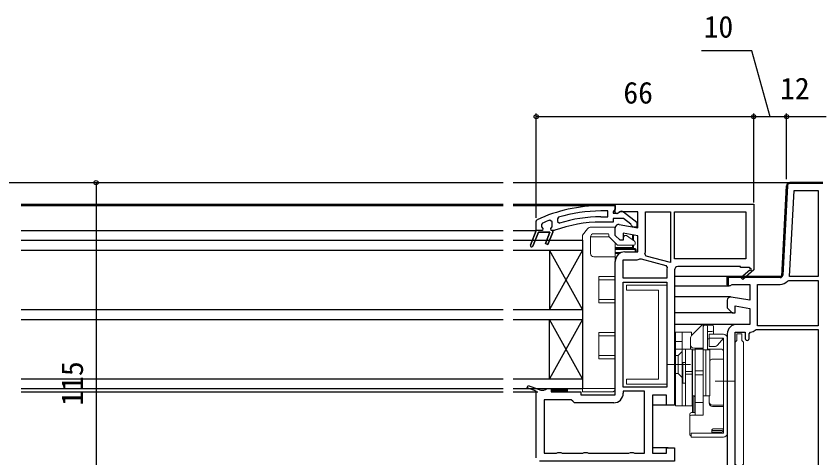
# Model space of a CAD drawing. Units: millimetres, scale not verified. Extents: x -525 to 525, y -783 to 778.
# Drawn here: x -70.9 to 174, y -356.2 to -222.2 of the extents above; entities that cross this region are included whole.
import ezdxf
from ezdxf.enums import TextEntityAlignment as Align

# ---------------------------------------------------------------- set-up
doc = ezdxf.new("R2010")
doc.units = ezdxf.units.MM
doc.header["$LTSCALE"] = 4
for name, color, linetype in [('0-3_YKK_11', 7, 'Continuous'), ('0-4_YKK_12', 2, 'Continuous'), ('0-7_YKK_D', 6, 'Continuous')]:
    doc.layers.add(name, color=color, linetype=linetype)
doc.layers.add('0-5_YKK_13', color=4, linetype='Continuous', lineweight=18)
doc.styles.add('ＭＳ ゴシック', font='')
doc.styles.get('ＭＳ ゴシック').set_extended_font_data('MS Gothic')

msp = doc.modelspace()

# ---------------------------------------------------------------- linework, layer by layer
at = {"layer": '0-3_YKK_11'}
for p, q in [((163.247, -273.663), (161.828, -300.742)), ((162.92, -274.172), (163.237, -273.855)), ((173.997, -272.7), (163.946, -272.7)), ((163.946, -272.7), (173.997, -272.7)), ((173.997, -273), (163.946, -273)), ((164.092, -273), (164.392, -272.7)), ((166.92, -273), (167.22, -272.7)), ((169.749, -273), (170.049, -272.7)), ((172.577, -273), (172.877, -272.7)), ((162.763, -277.157), (163.08, -276.84)), ((162.607, -280.142), (162.924, -279.825)), ((162.45, -283.127), (162.767, -282.81)), ((162.294, -286.112), (162.611, -285.795)), ((162.137, -289.097), (162.454, -288.78)), ((161.981, -292.082), (162.298, -291.764)), ((161.825, -295.066), (162.142, -294.749)), ((161.668, -298.051), (161.985, -297.734)), ((126.597, -299.2), (126.597, -301.7)), ((146.906, -301.5), (147.206, -301.2)), ((149.734, -301.5), (150.034, -301.2)), ((152.562, -301.5), (152.862, -301.2)), ((155.391, -301.5), (155.691, -301.2)), ((158.219, -301.5), (158.519, -301.2)), ((161.048, -301.5), (161.829, -300.719)), ((144.997, -303.409), (145.297, -303.109))]:
    msp.add_line(p, q, dxfattribs=at)
for points in [[(162.947, -273.648), (161.503, -301.2), (144.997, -301.2), (144.997, -303.6), (144.997, -301.2), (161.503, -301.2)], [(163.906, -301.2), (165.274, -275.1), (172.597, -275.1), (172.597, -301.2)], [(150.597, -295.8), (128.997, -295.8), (128.997, -281.6), (150.597, -281.6)], [(113.397, -334.8), (113.397, -302.9), (126.597, -302.9), (126.597, -334.8)]]:
    msp.add_lwpolyline(points, close=True, dxfattribs=at)
for points in [[(106.629, -279.696), (110.997, -279.696), (110.997, -280.796), (110.559, -281.292), (110.297, -281.59), (110.297, -281.996), (111.697, -281.996), (112.097, -281.796)], [(106.629, -283.096), (108.697, -283.096), (108.697, -281.296), (106.629, -281.296)], [(113.514, -281.609), (117.497, -284.721), (117.497, -286.196), (116.396, -286.196), (115.896, -285.721), (115.705, -285.351), (113.458, -283.596), (110.297, -283.596), (110.297, -284.696), (106.629, -284.696)], [(110.997, -279.2), (152.997, -279.2), (152.997, -299.066), (153.074, -299.2), (149.656, -302.104), (149.138, -301.495), (151.857, -299.184)], [(112.17, -285.415), (117.797, -286.407), (117.797, -281.6), (112.44, -281.6), (111.573, -282.142), (110.997, -281.822), (110.997, -279.2)], [(127.797, -281.6), (127.797, -296.979), (120.313, -294.973), (119.98, -294.301)], [(120.197, -293.2), (120.197, -281.6), (127.797, -281.6)], [(88.897, -284.991), (88.597, -285.449), (88.597, -286.121), (88.972, -286.606), (88.897, -287.196), (86.997, -287.196), (85.225, -291.648), (86.997, -287.196), (86.997, -284.414), (87.286, -283.961)], [(93.752, -283.205), (93.397, -283.683), (93.397, -284.52), (94.044, -284.997)], [(85.968, -291.944), (87.659, -287.696), (91.136, -287.696), (89.762, -291.148), (90.505, -291.444), (91.997, -287.696), (91.997, -287.196), (91.497, -287.196), (91.422, -286.606), (91.797, -286.121), (91.797, -286.096), (91.797, -284.561), (91.122, -284.092)], [(113.897, -293.7), (117.797, -293.7), (117.797, -288.844), (113.397, -288.068), (113.397, -290.2), (112.497, -290.2), (110.997, -288.7), (110.997, -286.4)], [(92.614, -287.166), (92.443, -287.196), (91.997, -287.196), (91.997, -287.696), (90.505, -291.444), (89.762, -291.148), (91.136, -287.696), (87.659, -287.696), (85.968, -291.944)], [(126.597, -301.7), (113.397, -301.7), (113.397, -296.1), (117.297, -296.1)], [(118.488, -295.844), (118.823, -295.817), (126.329, -297.828), (126.686, -298.425)], [(86.997, -356.2), (86.997, -336.01), (84.255, -334.974), (84.538, -334.225), (88.436, -335.7), (89.331, -335.7), (89.764, -335.45), (90.197, -335.2), (91.497, -335.2), (91.497, -336.2), (100.497, -336.2), (100.497, -337.1), (110.997, -337.1), (110.997, -296.6)], [(151.923, -298.805), (151.746, -298.5), (148.997, -298.5), (148.997, -298.2), (129.997, -298.2)], [(128.997, -299.2), (128.997, -340.2), (126.497, -340.2), (126.497, -337.2), (122.297, -337.2), (122.297, -354.8), (126.497, -354.8), (126.497, -353.2), (128.997, -353.2), (128.997, -357.2), (87.997, -357.2)], [(161.029, -301.5), (145.297, -301.5), (145.297, -304.058), (144.997, -303.6), (145.762, -304.024), (146.44, -303.6), (151.797, -303.6), (151.797, -308.407), (146.17, -307.415)], [(172.597, -316.1), (154.197, -316.1), (154.197, -303.6), (161.029, -303.6)], [(163.24, -302.576), (163.621, -302.4), (172.597, -302.4), (172.597, -316.1)], [(144.997, -308.4), (144.997, -310.7), (146.497, -312.2), (147.397, -312.2), (147.397, -310.068), (151.797, -310.844), (151.797, -315.7), (147.897, -315.7)], [(150.397, -359.8), (150.397, -361.7), (147.397, -361.7), (147.397, -318.1), (150.397, -318.1), (150.397, -320)], [(172.597, -317.3), (172.597, -361.7), (151.597, -361.7), (151.597, -359.8)], [(151.597, -320), (151.597, -318.584), (152.045, -318.087)], [(153.452, -317.438), (153.797, -317.3), (172.597, -317.3)], [(144.997, -318.6), (144.997, -369.3), (132.697, -369.3), (132.697, -362.2)], [(119.897, -354.8), (119.897, -336), (113.397, -336), (113.397, -336.6)], [(110.497, -339.5), (98.592, -339.5), (98.094, -339.05), (97.597, -338.6), (89.397, -338.6), (89.397, -354.8), (93.131, -354.8), (93.564, -354.55), (94.43, -354.55), (94.863, -354.8), (101.131, -354.8), (101.564, -354.55), (102.43, -354.55), (102.863, -354.8), (115.131, -354.8), (115.564, -354.55), (116.43, -354.55), (116.863, -354.8), (119.897, -354.8)]]:
    msp.add_lwpolyline(points, dxfattribs=at)
for centre, radius, start, end in [((163.946, -273.7), 1, 90, 176.99997), ((163.946, -273.7), 1, 90, 176.99997), ((163.946, -273.7), 0.7, 90.00001, 176.99998), ((106.629, -325.696), 46, 90.00001, 114.86598), ((106.629, -325.696), 44.4, 89.99999, 106.86019), ((112.897, -282.396), 1, 51.91328, 143.13011), ((106.629, -325.696), 42.6, 89.99999, 107.18277), ((106.629, -325.696), 44.4, 110.44221, 113.53922), ((106.629, -325.696), 41, 89.99999, 109.98888), ((111.997, -286.4), 1, 79.99999, 179.99998), ((85.597, -291.796), 0.4, 158.30059, 338.30061), ((85.597, -291.796), 0.4, 158.30059, 338.30061), ((113.897, -296.6), 2.9, 90.00001, 179.99999), ((117.297, -293.2), 2.9, 337.68615, 359.99999), ((117.297, -293.2), 2.9, 269.99996, 294.25263), ((129.997, -299.2), 3.4, 166.82613, 179.99998), ((129.997, -299.2), 1, 90.00001, 179.99999), ((152.048, -299.022), 0.25, 220.35701, 120), ((161.029, -300.7), 0.8, 269.99999, 356.99996), ((161.029, -300.7), 2.9, 269.99999, 319.67978), ((145.997, -308.4), 1, 80.00002, 180), ((147.897, -318.6), 2.9, 90.00001, 179.99999), ((151.797, -315.7), 2.4, 275.9378, 313.60284), ((150.997, -320), 0.6, 179.99999, 0.00001), ((110.497, -336.6), 2.9, 270.00001, 359.99999)]:
    msp.add_arc(centre, radius, start, end, dxfattribs=at)
at = {"layer": '0-4_YKK_12'}
for p, q in [((-69.382, -272.7), (76.977, -272.7)), ((79.977, -272.7), (163.946, -272.7)), ((-69.382, -279.2), (76.977, -279.2)), ((-69.382, -279.696), (76.977, -279.696)), ((79.977, -279.2), (111.497, -279.2)), ((79.977, -279.696), (106.626, -279.696)), ((-69.382, -287.196), (76.977, -287.196)), ((79.977, -287.196), (86.997, -287.196)), ((-69.382, -290.2), (76.977, -290.2)), ((79.977, -290.2), (100.997, -290.2)), ((100.997, -290.2), (100.997, -335.2)), ((-69.382, -293.2), (76.977, -293.2)), ((79.977, -293.2), (100.997, -293.2)), ((90.997, -293.2), (90.997, -311.2)), ((100.997, -293.2), (90.997, -311.2)), ((100.997, -311.2), (90.997, -293.2)), ((145.497, -301.2), (128.997, -301.2)), ((145.497, -304.1), (128.997, -304.1)), ((145.997, -307.4), (128.997, -307.4)), ((-69.382, -311.2), (76.977, -311.2)), ((79.977, -311.2), (100.997, -311.2)), ((146.704, -312.2), (128.997, -312.2)), ((-69.382, -314.2), (76.977, -314.2)), ((79.977, -314.2), (100.997, -314.2)), ((90.997, -332.2), (90.997, -314.2)), ((100.997, -332.2), (90.997, -314.2)), ((100.997, -314.2), (90.997, -332.2)), ((147.897, -315.7), (128.997, -315.7)), ((-69.382, -332.2), (76.977, -332.2)), ((79.977, -332.2), (100.997, -332.2)), ((-69.382, -335.196), (76.977, -335.2)), ((79.977, -335.201), (100.997, -335.201)), ((-69.382, -336.2), (76.977, -336.2)), ((79.977, -336.2), (87.497, -336.2)), ((126.984, -340.2), (122.297, -340.2)), ((126.996, -353.2), (122.297, -353.2))]:
    msp.add_line(p, q, dxfattribs=at)
at = {"layer": '0-5_YKK_13'}
for p, q in [((103.718, -286.2), (110.797, -286.2)), ((111.017, -286.2), (110.997, -286.2)), ((110.997, -286.4), (110.997, -286.2)), ((110.997, -286.4), (110.997, -287.992)), ((100.997, -335.2), (100.997, -288.805)), ((101.062, -288.617), (102.546, -286.763)), ((108.797, -288.2), (104.497, -288.2)), ((108.997, -288.821), (108.997, -288.4)), ((113.397, -289.392), (113.739, -288.8)), ((113.912, -288.7), (114.234, -288.7)), ((114.348, -288.736), (116.869, -290.501)), ((116.197, -288.562), (116.197, -290.03)), ((116.497, -290.24), (116.497, -288.615)), ((103.497, -289.2), (103.497, -294.2)), ((109.168, -289.2), (103.497, -289.2)), ((111.522, -291.553), (109.143, -289.174)), ((110.997, -291.028), (110.997, -295.2)), ((116.997, -290.746), (116.997, -291.4)), ((116.997, -292.7), (111.297, -292.7)), ((111.297, -292.7), (111.297, -293)), ((111.297, -293), (116.997, -293)), ((116.697, -291.7), (111.875, -291.7)), ((116.197, -291.7), (116.197, -292.4)), ((116.197, -292.4), (116.497, -292.4)), ((116.497, -292.4), (116.497, -291.7)), ((116.997, -293), (116.997, -293.7)), ((117.297, -293.7), (117.297, -293)), ((104.497, -295.2), (110.997, -295.2)), ((112.838, -293.9), (110.997, -293.9)), ((110.997, -294.2), (112.269, -294.2)), ((110.997, -295.2), (110.997, -301.2)), ((105.997, -309.2), (105.997, -301.2)), ((110.997, -301.2), (105.997, -301.2)), ((110.997, -308.2), (105.997, -308.2)), ((110.997, -309.2), (110.997, -308.2)), ((105.997, -309.2), (110.997, -309.2)), ((110.997, -309.2), (110.997, -318.2)), ((105.997, -326.2), (105.997, -318.2)), ((110.997, -318.2), (105.997, -318.2)), ((129.297, -340.4), (129.297, -318.1)), ((129.297, -318.1), (134.097, -318.1)), ((131.297, -323.2), (131.297, -318.1)), ((134.097, -319.175), (134.097, -318.1)), ((134.383, -318.814), (137.15, -316.046)), ((137.504, -315.9), (140.297, -315.9)), ((137.697, -323.2), (137.697, -316.4)), ((138.997, -323.267), (138.997, -316.4)), ((138.997, -317.9), (140.297, -317.9)), ((140.797, -318.7), (140.797, -316.4)), ((133.797, -323.2), (133.797, -320.228)), ((138.997, -320.1), (139.497, -320.1)), ((139.497, -319.9), (143.797, -319.9)), ((143.797, -319.9), (142.059, -321.971)), ((143.797, -348.7), (143.797, -319.9)), ((143.797, -326.279), (143.797, -320.6)), ((144.997, -348.7), (144.997, -319.9)), ((129.297, -320.9), (131.297, -320.9)), ((129.297, -323.2), (134.297, -323.2)), ((131.297, -323.2), (131.297, -340.4)), ((132.297, -340.4), (132.297, -323.2)), ((134.297, -340.4), (134.297, -323.2)), ((134.797, -322.9), (137.697, -322.9)), ((137.697, -343.221), (137.697, -323.2)), ((139.497, -322.4), (141.139, -322.4)), ((110.997, -325.2), (105.997, -325.2)), ((110.997, -326.2), (110.997, -325.2)), ((129.297, -325.15), (130.097, -325.15)), ((130.097, -325.15), (131.297, -323.95)), ((130.097, -330.65), (130.097, -325.15)), ((135.197, -323.4), (134.397, -323.4)), ((134.397, -323.4), (134.397, -337.4)), ((135.197, -323.4), (135.197, -337.4)), ((138.497, -323.4), (137.697, -323.4)), ((137.697, -323.4), (137.697, -337.4)), ((138.497, -323.4), (138.497, -337.4)), ((138.497, -337.4), (138.497, -323.4)), ((138.497, -323.4), (139.697, -323.4)), ((138.997, -323.267), (143.297, -323.267)), ((139.697, -337.4), (139.697, -323.4)), ((105.997, -326.2), (110.997, -326.2)), ((110.997, -326.2), (110.997, -335.2)), ((126.797, -327.9), (133.797, -327.9)), ((131.497, -333.5), (131.497, -327.3)), ((131.497, -327.3), (132.297, -327.3)), ((132.297, -333.5), (132.297, -327.3)), ((134.297, -327.4), (134.397, -327.4)), ((140.497, -326.279), (143.797, -326.279)), ((132.297, -330.008), (134.297, -330.008)), ((137.697, -329.831), (135.197, -329.831)), ((129.297, -330.65), (130.097, -330.65)), ((130.097, -330.65), (131.297, -331.85)), ((132.297, -330.792), (134.297, -330.792)), ((137.697, -330.969), (135.197, -330.969)), ((141.297, -332.9), (147.497, -332.9)), ((91.497, -335.395), (92.302, -336.2)), ((91.751, -335.2), (92.751, -336.2)), ((92.2, -335.2), (93.2, -336.2)), ((92.649, -335.2), (93.649, -336.2)), ((93.098, -335.2), (94.098, -336.2)), ((93.547, -335.2), (94.547, -336.2)), ((93.996, -335.2), (94.996, -336.2)), ((94.445, -335.2), (95.445, -336.2)), ((94.894, -335.2), (95.894, -336.2)), ((95.343, -335.2), (96.343, -336.2)), ((95.792, -335.2), (96.497, -335.905)), ((96.241, -335.2), (96.497, -335.456)), ((100.997, -335.2), (100.997, -336.2)), ((110.997, -335.2), (100.997, -335.2)), ((131.497, -333.5), (132.297, -333.5)), ((134.297, -333.4), (134.397, -333.4)), ((91.497, -335.844), (91.853, -336.2)), ((100.997, -336.2), (109.997, -336.2)), ((134.397, -337.4), (134.397, -342.467)), ((135.197, -337.4), (134.397, -337.4)), ((135.197, -342.467), (135.197, -337.539)), ((137.697, -343.221), (137.697, -337.4)), ((138.497, -337.4), (137.697, -337.4)), ((138.497, -337.4), (139.697, -337.4)), ((139.497, -339.636), (139.497, -337.4)), ((135.197, -339.4), (137.697, -339.4)), ((140.497, -340.186), (143.797, -340.186)), ((129.297, -340.4), (134.297, -340.4)), ((134.097, -342.467), (135.197, -342.467)), ((140.497, -340.636), (143.797, -340.636)), ((143.797, -347.441), (143.797, -340.636)), ((133.597, -342.967), (133.597, -349.139)), ((134.097, -343.221), (137.697, -343.221)), ((143.797, -347.441), (140.665, -347.441)), ((143.797, -347.9), (143.797, -347.441)), ((143.797, -348.7), (133.997, -348.7)), ((133.997, -349.9), (133.997, -348.7)), ((143.797, -349.9), (133.997, -349.9)), ((140.297, -348.7), (140.297, -347.811)), ((140.297, -347.9), (143.297, -347.9)), ((140.397, -348.4), (143.297, -348.4))]:
    msp.add_line(p, q, dxfattribs=at)
for points in [[(116.197, -292.7), (116.197, -292.4), (110.997, -292.4)], [(117.297, -293), (116.997, -293), (116.997, -292.7)], [(105.997, -302.2), (110.997, -302.2), (110.997, -301.2)], [(105.997, -319.2), (110.997, -319.2), (110.997, -318.2)], [(139.497, -322.4), (139.497, -318.7), (143.797, -318.7)], [(137.697, -323.2), (135.197, -323.2), (135.197, -343.221)], [(134.797, -342.467), (134.797, -337.539), (135.197, -337.539)], [(140.665, -347.442), (140.627, -347.444), (140.573, -347.457), (140.513, -347.482), (140.452, -347.521), (140.398, -347.572), (140.354, -347.632), (140.322, -347.698), (140.303, -347.767), (140.297, -347.831)]]:
    msp.add_lwpolyline(points, dxfattribs=at)
for points in [[(126.597, -303.8), (126.597, -333.8), (114.397, -333.8), (114.397, -332.3), (124.097, -332.3), (124.097, -305.3), (114.397, -305.3), (114.397, -303.8)], [(147.397, -321.142), (147.397, -358.158), (147.647, -358.454), (147.897, -358.75), (147.897, -360.7), (149.397, -360.7), (149.397, -358.75), (149.647, -358.454), (149.897, -358.158), (149.897, -321.142), (149.647, -320.846), (149.397, -320.55), (149.397, -318.6), (147.897, -318.6), (147.897, -320.55), (147.647, -320.846)], [(91.497, -335.2), (91.497, -336.2), (96.497, -336.2), (96.497, -335.2)]]:
    msp.add_lwpolyline(points, close=True, dxfattribs=at)
for centre, radius, start, end in [((103.718, -287.7), 1.5, 90, 141.34019), ((110.797, -286.4), 0.2, 0, 90), ((101.297, -288.805), 0.3, 141.34019, 180), ((104.497, -289.2), 1, 90, 180), ((108.797, -288.4), 0.2, 0, 90), ((109.497, -288.821), 0.5, 180, 225), ((113.912, -288.9), 0.2, 90, 150), ((114.234, -288.9), 0.2, 55, 90), ((116.697, -291.4), 0.3, 270, 0), ((116.697, -290.746), 0.3, 0, 55), ((111.297, -292.4), 0.3, 180, 270), ((111.297, -292.4), 0.6, 240, 270), ((111.875, -291.2), 0.5, 225, 270), ((116.797, -292.4), 0.3, 180, 270), ((116.997, -293), 0.3, 0, 90), ((104.497, -294.2), 1, 180, 270), ((137.504, -316.4), 0.5, 90, 135), ((138.197, -316.4), 0.5, 90, 180), ((138.497, -316.4), 0.5, 0, 90), ((140.297, -316.4), 0.5, 0, 90), ((140.297, -317.4), 0.5, 270, 0), ((135.797, -320.228), 2, 135, 180), ((143.297, -320.6), 0.5, 0, 57.6926), ((143.797, -319.9), 1.2, 0, 90), ((134.797, -321.9), 1, 180, 270), ((141.139, -321.2), 1.2, 270, 320), ((143.297, -323.767), 0.5, 0, 90), ((140.497, -327.279), 1, 90, 143.1301), ((109.997, -335.2), 1, 270, 0), ((134.797, -336.6), 1, 240, 246.42182), ((140.497, -339.186), 1, 180, 270), ((140.497, -339.636), 1, 180, 270), ((134.097, -342.967), 0.5, 90, 180), ((134.097, -343.721), 0.5, 90, 180), ((143.297, -347.4), 0.5, 270, 355.24516), ((134.097, -349.139), 0.5, 180, 258.46304), ((140.397, -347.9), 0.5, 258.46304, 270), ((143.297, -347.9), 0.5, 270, 0), ((143.797, -348.7), 1.2, 270, 0)]:
    msp.add_arc(centre, radius, start, end, dxfattribs=at)
at = {"layer": '0-7_YKK_D'}
for p, q in [((86.997, -283.414), (86.997, -251.7)), ((152.997, -278.7), (152.997, -251.7)), ((152.997, -278.7), (152.997, -251.7)), ((163, -271.7), (163, -251.7)), ((163, -271.7), (163, -251.7)), ((152.997, -252.7), (86.997, -252.7)), ((163, -252.7), (152.997, -252.7)), ((175, -252.7), (163, -252.7)), ((-162.949, -272.7), (-45.6, -272.7)), ((-46.6, -272.7), (-46.6, -387.7))]:
    msp.add_line(p, q, dxfattribs=at)
msp.add_lwpolyline([(157.998, -252.7), (152.446, -232.7), (137.196, -232.7)], dxfattribs=at)
for centre in [(86.997, -252.7), (152.997, -252.7), (152.997, -252.7), (163, -252.7), (163, -252.7), (-46.6, -272.7)]:
    msp.add_circle(centre, 0.637, dxfattribs=at)

# ---------------------------------------------------------------- texts
at = {"layer": '0-7_YKK_D', "style": 'ＭＳ ゴシック'}
for s, p in [('10', (137.816, -230.7)), ('66', (113.451, -250.7)), ('12', (161.01, -249.422))]:
    msp.add_text(s, height=6.598, dxfattribs=at).set_placement(p, align=Align.BOTTOM_LEFT)
msp.add_text('115', height=6.598, rotation=90, dxfattribs=at).set_placement((-48.6, -340.376), align=Align.BOTTOM_LEFT)

doc.saveas('drawing.dxf')
